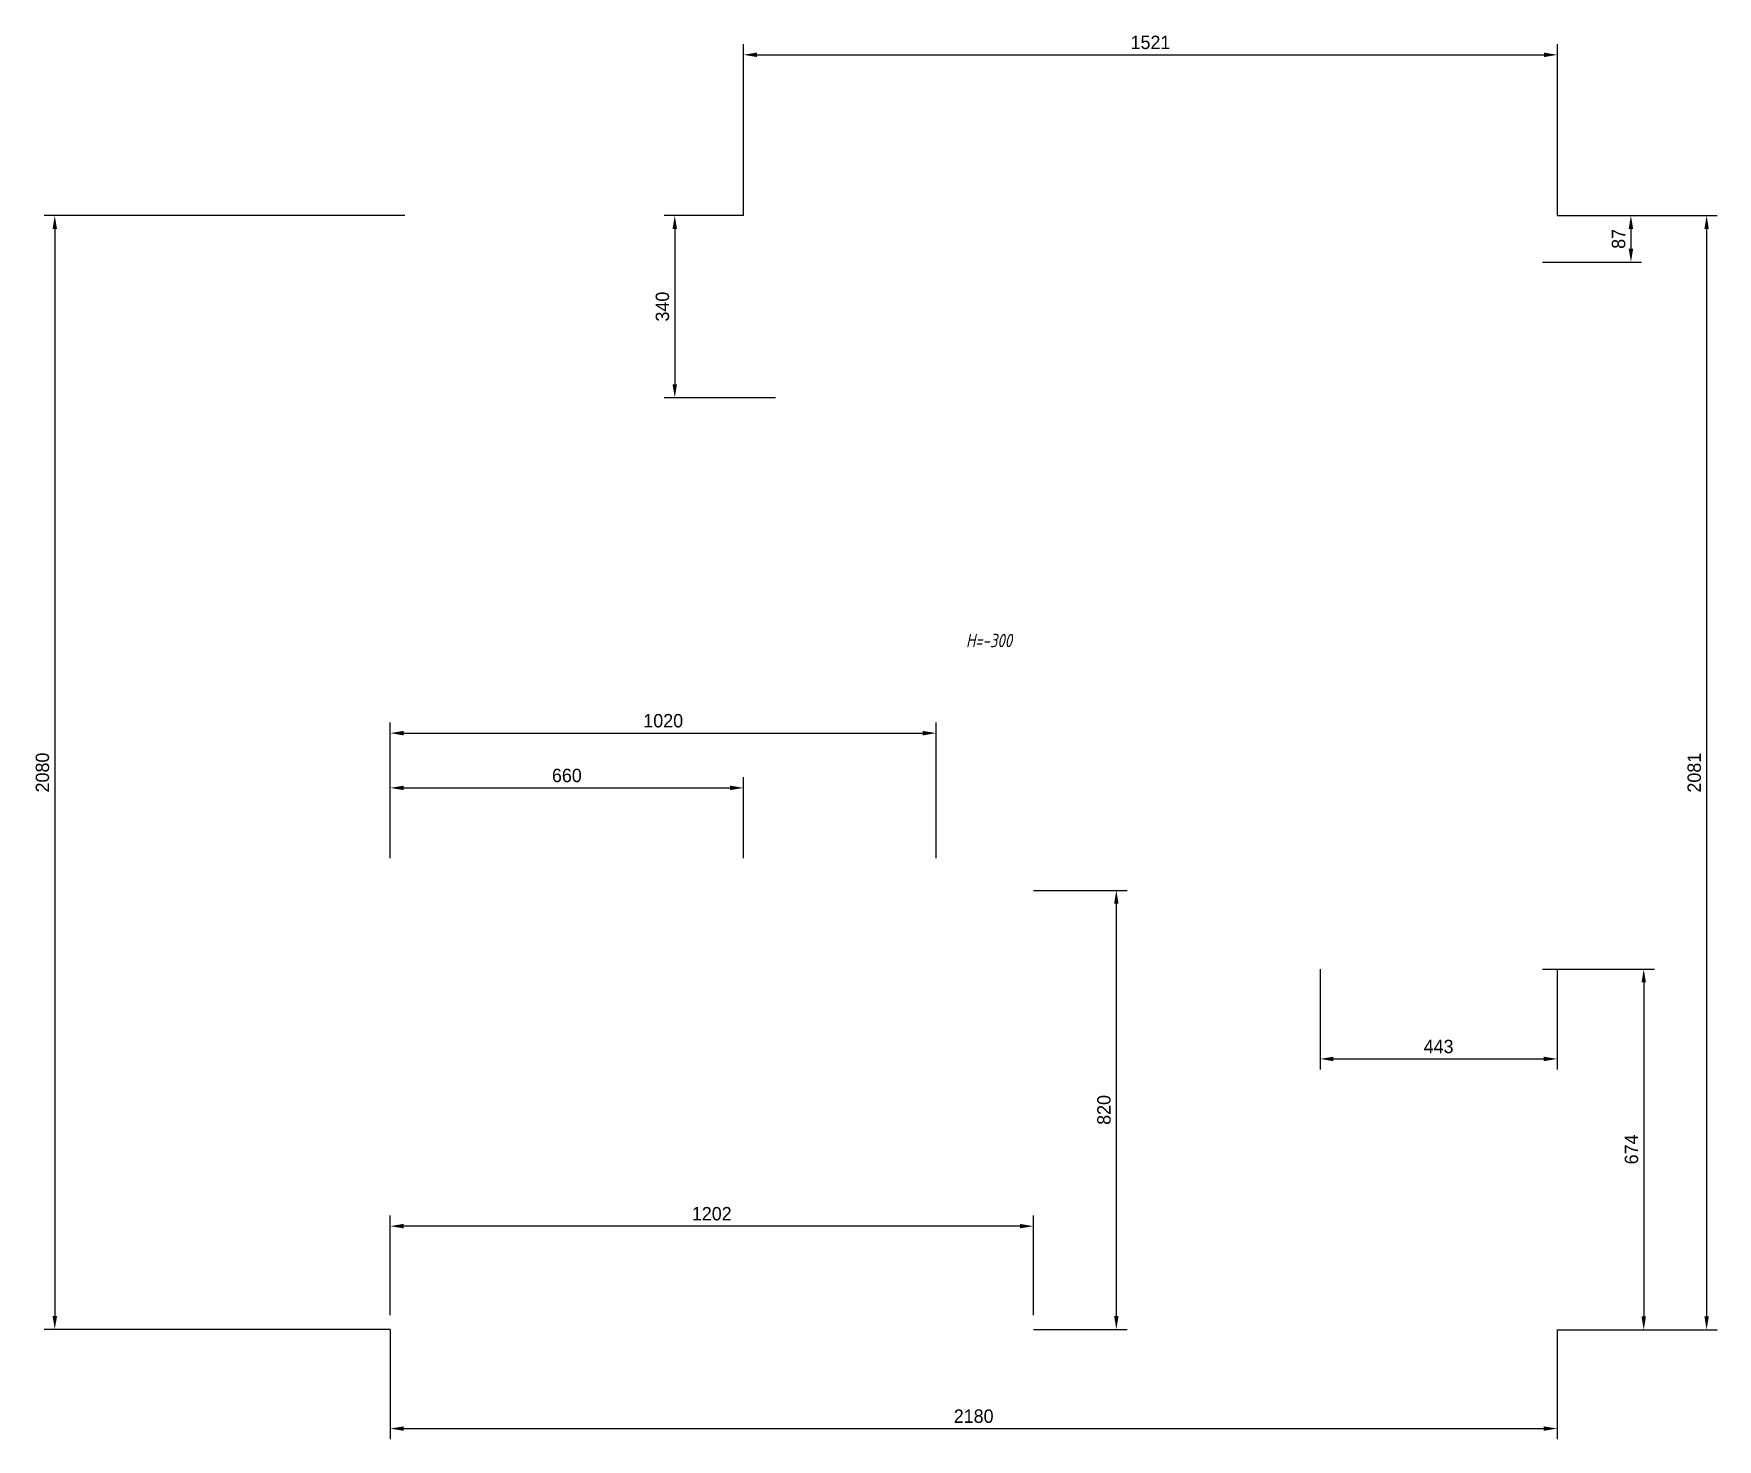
# Model space of a CAD drawing. Header units: millimetres. Extents: x -49629 to 4253, y -24660 to -10989.
# Drawn here: x -49629 to -46483, y -19876 to -17251 of the extents above; entities that cross this region are included whole.
import ezdxf
from ezdxf.enums import TextEntityAlignment as Align

# ---------------------------------------------------------------- set-up
doc = ezdxf.new("R2010")
doc.units = ezdxf.units.MM
doc.header["$PDMODE"] = 34
doc.header["$PDSIZE"] = 50
doc.layers.add('08 Размеры', color=7, linetype='Continuous')
doc.styles.get("Standard").update_dxf_attribs({"font": 'Ubuntu-R.ttf'})
doc.styles.add('ГОСТ-ISOCPEUR', font='isocpeui.ttf', dxfattribs={"width": 0.8})
doc.dimstyles.new('ISO-25', dxfattribs={"dimtxt": 2.5, "dimasz": 2.5, "dimexe": 1.25, "dimexo": 0.625, "dimtad": 1, "dimtxsty": 'Standard', "dimcen": 2.5, "dimadec": 0, "dimazin": 0, "dimtfac": 1, "dimtmove": 0, "dimatfit": 3, "dimfxl": 1, "dimarcsym": 0})

# ---------------------------------------------------------------- blocks, each defined once
blk = doc.blocks.new('*D618')
at = {"layer": '08 Размеры', "color": 0, "lineweight": -2}
for p, q in [((-48935.7, -17590.5), (-49609.4, -17590.5)), ((-49589.4, -17615.5), (-49589.4, -19645.5)), ((-48962.7, -19670.5), (-49609.4, -19670.5))]:
    blk.add_line(p, q, dxfattribs=at)
at = {"layer": '08 Размеры', "color": 0}
for points in [[(-49585.2, -17615.5), (-49593.5, -17615.5), (-49589.4, -17590.5)], [(-49593.5, -19645.5), (-49585.2, -19645.5), (-49589.4, -19670.5)]]:
    blk.add_solid(points, dxfattribs=at)
at = {"layer": 'Defpoints', "color": 0}
for p in [(-48935.7, -17590.5), (-49589.4, -19670.5), (-48962.7, -19670.5)]:
    blk.add_point(p, dxfattribs=at)
at = {"layer": '08 Размеры', "color": 0, "insert": (-49612.4, -18630.5), "char_height": 25, "attachment_point": 5, "rotation": 90}
blk.add_mtext('2080', dxfattribs=at)
blk = doc.blocks.new('*D619')
at = {"layer": '08 Размеры', "color": 0, "lineweight": -2}
for p, q in [((-48962.7, -19670.5), (-48962.7, -19875.6)), ((-46782.7, -19670.5), (-46782.7, -19875.6)), ((-48937.7, -19855.6), (-46807.7, -19855.6))]:
    blk.add_line(p, q, dxfattribs=at)
at = {"layer": '08 Размеры', "color": 0}
for points in [[(-48937.7, -19851.5), (-48937.7, -19859.8), (-48962.7, -19855.6)], [(-46807.7, -19859.8), (-46807.7, -19851.5), (-46782.7, -19855.6)]]:
    blk.add_solid(points, dxfattribs=at)
at = {"layer": 'Defpoints', "color": 0}
for p in [(-48962.7, -19670.5), (-46782.7, -19670.5), (-46782.7, -19855.6)]:
    blk.add_point(p, dxfattribs=at)
at = {"layer": '08 Размеры', "color": 0, "insert": (-47872.7, -19832.6), "char_height": 25, "attachment_point": 5}
blk.add_mtext('2180', dxfattribs=at)
blk = doc.blocks.new('*D620')
at = {"layer": '08 Размеры', "color": 0, "lineweight": -2}
for p, q in [((-46782.7, -17590.5), (-46483.4, -17590.5)), ((-46503.4, -17615.5), (-46503.4, -19646.1)), ((-46782.7, -19671.1), (-46483.4, -19671.1))]:
    blk.add_line(p, q, dxfattribs=at)
at = {"layer": '08 Размеры', "color": 0}
for points in [[(-46499.2, -17615.5), (-46507.5, -17615.5), (-46503.4, -17590.5)], [(-46507.5, -19646.1), (-46499.2, -19646.1), (-46503.4, -19671.1)]]:
    blk.add_solid(points, dxfattribs=at)
at = {"layer": 'Defpoints', "color": 0}
for p in [(-46782.7, -17590.5), (-46782.7, -19671.1), (-46503.4, -19671.1)]:
    blk.add_point(p, dxfattribs=at)
at = {"layer": '08 Размеры', "color": 0, "insert": (-46526.4, -18630.8), "char_height": 25, "attachment_point": 5, "rotation": 90}
blk.add_mtext('2081', dxfattribs=at)
blk = doc.blocks.new('*D621')
at = {"layer": '08 Размеры', "color": 0, "lineweight": -2}
for p, q in [((-48302.7, -17590.5), (-48302.7, -17270.3)), ((-48277.7, -17290.3), (-46807.1, -17290.3)), ((-46782.1, -17590.5), (-46782.1, -17270.3))]:
    blk.add_line(p, q, dxfattribs=at)
at = {"layer": '08 Размеры', "color": 0}
for points in [[(-48277.7, -17286.1), (-48277.7, -17294.4), (-48302.7, -17290.3)], [(-46807.1, -17294.4), (-46807.1, -17286.1), (-46782.1, -17290.3)]]:
    blk.add_solid(points, dxfattribs=at)
at = {"layer": 'Defpoints', "color": 0}
for p in [(-46782.1, -17290.3), (-48302.7, -17590.5), (-46782.1, -17590.5)]:
    blk.add_point(p, dxfattribs=at)
at = {"layer": '08 Размеры', "color": 0, "insert": (-47542.4, -17267.2), "char_height": 25, "attachment_point": 5}
blk.add_mtext('1521', dxfattribs=at)
blk = doc.blocks.new('*D625')
at = {"layer": '08 Размеры', "color": 0, "lineweight": -2}
for p, q in [((-48962.7, -19643.5), (-48962.7, -19457.6)), ((-47761.2, -19643.5), (-47761.2, -19457.6)), ((-47786.2, -19477.6), (-48937.7, -19477.6))]:
    blk.add_line(p, q, dxfattribs=at)
at = {"layer": '08 Размеры', "color": 0}
for points in [[(-48937.7, -19473.4), (-48937.7, -19481.7), (-48962.7, -19477.6)], [(-47786.2, -19481.7), (-47786.2, -19473.4), (-47761.2, -19477.6)]]:
    blk.add_solid(points, dxfattribs=at)
at = {"layer": 'Defpoints', "color": 0}
for p in [(-48962.7, -19477.6), (-48962.7, -19643.5), (-47761.2, -19643.5)]:
    blk.add_point(p, dxfattribs=at)
at = {"layer": '08 Размеры', "color": 0, "insert": (-48362, -19454.5), "char_height": 25, "attachment_point": 5}
blk.add_mtext('1202', dxfattribs=at)
blk = doc.blocks.new('*D626')
at = {"layer": '08 Размеры', "color": 0, "lineweight": -2}
for p, q in [((-47761.2, -18850.5), (-47586.2, -18850.5)), ((-47606.2, -18875.5), (-47606.2, -19645.5)), ((-47761.2, -19670.5), (-47586.2, -19670.5))]:
    blk.add_line(p, q, dxfattribs=at)
at = {"layer": '08 Размеры', "color": 0}
for points in [[(-47602, -18875.5), (-47610.3, -18875.5), (-47606.2, -18850.5)], [(-47610.3, -19645.5), (-47602, -19645.5), (-47606.2, -19670.5)]]:
    blk.add_solid(points, dxfattribs=at)
at = {"layer": 'Defpoints', "color": 0}
for p in [(-47761.2, -18850.5), (-47761.2, -19670.5), (-47606.2, -19670.5)]:
    blk.add_point(p, dxfattribs=at)
at = {"layer": '08 Размеры', "color": 0, "insert": (-47629.2, -19260.5), "char_height": 25, "attachment_point": 5, "rotation": 90}
blk.add_mtext('820', dxfattribs=at)
blk = doc.blocks.new('*D627')
at = {"layer": '08 Размеры', "color": 0, "lineweight": -2}
for p, q in [((-48962.7, -18790.5), (-48962.7, -18639.2)), ((-48302.7, -18790.5), (-48302.7, -18639.2)), ((-48937.7, -18659.2), (-48327.7, -18659.2))]:
    blk.add_line(p, q, dxfattribs=at)
at = {"layer": '08 Размеры', "color": 0}
for points in [[(-48937.7, -18655), (-48937.7, -18663.3), (-48962.7, -18659.2)], [(-48327.7, -18663.3), (-48327.7, -18655), (-48302.7, -18659.2)]]:
    blk.add_solid(points, dxfattribs=at)
at = {"layer": 'Defpoints', "color": 0}
for p in [(-48302.7, -18659.2), (-48962.7, -18790.5), (-48302.7, -18790.5)]:
    blk.add_point(p, dxfattribs=at)
at = {"layer": '08 Размеры', "color": 0, "insert": (-48632.7, -18636.1), "char_height": 25, "attachment_point": 5}
blk.add_mtext('660', dxfattribs=at)
blk = doc.blocks.new('*D628')
at = {"layer": '08 Размеры', "color": 0, "lineweight": -2}
for p, q in [((-48962.7, -18790.5), (-48962.7, -18536.9)), ((-48937.7, -18556.9), (-47967.7, -18556.9)), ((-47942.7, -18790.5), (-47942.7, -18536.9))]:
    blk.add_line(p, q, dxfattribs=at)
at = {"layer": '08 Размеры', "color": 0}
for points in [[(-48937.7, -18552.8), (-48937.7, -18561.1), (-48962.7, -18556.9)], [(-47967.7, -18561.1), (-47967.7, -18552.8), (-47942.7, -18556.9)]]:
    blk.add_solid(points, dxfattribs=at)
at = {"layer": 'Defpoints', "color": 0}
for p in [(-47942.7, -18556.9), (-48962.7, -18790.5), (-47942.7, -18790.5)]:
    blk.add_point(p, dxfattribs=at)
at = {"layer": '08 Размеры', "color": 0, "insert": (-48452.7, -18533.9), "char_height": 25, "attachment_point": 5}
blk.add_mtext('1020', dxfattribs=at)
blk = doc.blocks.new('*D629')
at = {"layer": '08 Размеры', "color": 0, "lineweight": -2}
for p, q in [((-48302.7, -17590.5), (-48451.1, -17590.5)), ((-48431.1, -17615.5), (-48431.1, -17905.5)), ((-48242.7, -17930.5), (-48451.1, -17930.5))]:
    blk.add_line(p, q, dxfattribs=at)
at = {"layer": '08 Размеры', "color": 0}
for points in [[(-48426.9, -17615.5), (-48435.2, -17615.5), (-48431.1, -17590.5)], [(-48435.2, -17905.5), (-48426.9, -17905.5), (-48431.1, -17930.5)]]:
    blk.add_solid(points, dxfattribs=at)
at = {"layer": 'Defpoints', "color": 0}
for p in [(-48302.7, -17590.5), (-48431.1, -17930.5), (-48242.7, -17930.5)]:
    blk.add_point(p, dxfattribs=at)
at = {"layer": '08 Размеры', "color": 0, "insert": (-48454.1, -17760.5), "char_height": 25, "attachment_point": 5, "rotation": 90}
blk.add_mtext('340', dxfattribs=at)
blk = doc.blocks.new('*D630')
at = {"layer": '08 Размеры', "color": 0, "lineweight": -2}
for p, q in [((-47225.5, -18997.5), (-47225.5, -19185.3)), ((-46782.7, -18997.5), (-46782.7, -19185.3)), ((-47200.5, -19165.3), (-46807.7, -19165.3))]:
    blk.add_line(p, q, dxfattribs=at)
at = {"layer": '08 Размеры', "color": 0}
for points in [[(-47200.5, -19161.1), (-47200.5, -19169.5), (-47225.5, -19165.3)], [(-46807.7, -19169.5), (-46807.7, -19161.1), (-46782.7, -19165.3)]]:
    blk.add_solid(points, dxfattribs=at)
at = {"layer": 'Defpoints', "color": 0}
for p in [(-47225.5, -18997.5), (-46782.7, -18997.5), (-46782.7, -19165.3)]:
    blk.add_point(p, dxfattribs=at)
at = {"layer": '08 Размеры', "color": 0, "insert": (-47004.1, -19142.3), "char_height": 25, "attachment_point": 5}
blk.add_mtext('443', dxfattribs=at)
blk = doc.blocks.new('*D631')
at = {"layer": '08 Размеры', "color": 0, "lineweight": -2}
for p, q in [((-46809.7, -18997.5), (-46600.8, -18997.5)), ((-46620.8, -19022.5), (-46620.8, -19646.1)), ((-46782.7, -19671.1), (-46600.8, -19671.1))]:
    blk.add_line(p, q, dxfattribs=at)
at = {"layer": '08 Размеры', "color": 0}
for points in [[(-46616.7, -19022.5), (-46625, -19022.5), (-46620.8, -18997.5)], [(-46625, -19646.1), (-46616.7, -19646.1), (-46620.8, -19671.1)]]:
    blk.add_solid(points, dxfattribs=at)
at = {"layer": 'Defpoints', "color": 0}
for p in [(-46809.7, -18997.5), (-46782.7, -19671.1), (-46620.8, -19671.1)]:
    blk.add_point(p, dxfattribs=at)
at = {"layer": '08 Размеры', "color": 0, "insert": (-46643.7, -19334.3), "char_height": 25, "attachment_point": 5, "rotation": 90}
blk.add_mtext('674', dxfattribs=at)
blk = doc.blocks.new('*D632')
at = {"layer": '08 Размеры', "color": 0, "lineweight": -2}
for p, q in [((-46782.7, -17590.5), (-46624.8, -17590.5)), ((-46644.8, -17615.5), (-46644.8, -17652.5)), ((-46809.7, -17677.5), (-46624.8, -17677.5))]:
    blk.add_line(p, q, dxfattribs=at)
at = {"layer": '08 Размеры', "color": 0}
for points in [[(-46640.6, -17615.5), (-46649, -17615.5), (-46644.8, -17590.5)], [(-46649, -17652.5), (-46640.6, -17652.5), (-46644.8, -17677.5)]]:
    blk.add_solid(points, dxfattribs=at)
at = {"layer": 'Defpoints', "color": 0}
for p in [(-46782.7, -17590.5), (-46809.7, -17677.5), (-46644.8, -17677.5)]:
    blk.add_point(p, dxfattribs=at)
at = {"layer": '08 Размеры', "color": 0, "insert": (-46667.8, -17634), "char_height": 25, "attachment_point": 5, "rotation": 90}
blk.add_mtext('87', dxfattribs=at)

msp = doc.modelspace()

# ---------------------------------------------------------------- texts
at = {"layer": '08 Размеры', "style": 'ГОСТ-ISOCPEUR', "width": 0.8}
msp.add_text('H=-300', height=25, dxfattribs=at).set_placement((-47843.9, -18384), align=Align.MIDDLE)

# ---------------------------------------------------------------- dimensions: what is measured, and where the dimension line sits
at = {"layer": '08 Размеры', "color": 5}
for base, p1, p2, picture, middle in [((-46782.1, -17290.3), (-48302.7, -17590.5), (-46782.1, -17590.5), '*D621', (-47542.4, -17267.2)), ((-46782.7, -19855.6), (-48962.7, -19670.5), (-46782.7, -19670.5), '*D619', (-47872.7, -19832.6))]:
    dim = msp.add_linear_dim(base=base, p1=p1, p2=p2, dimstyle='ISO-25', override={"dimtxt": 25, "dimasz": 25, "dimexe": 20, "dimexo": 0, "dimgap": 10, "dimdec": 0}, dxfattribs=at)
    dim.commit()
    dim.dimension.update_dxf_attribs({"geometry": picture, "text_midpoint": middle})
dim = msp.add_linear_dim(base=(-49589.4, -19670.5), p1=(-48935.7, -17590.5), p2=(-48962.7, -19670.5), angle=90, dimstyle='ISO-25', override={"dimtxt": 25, "dimasz": 25, "dimexe": 20, "dimexo": 0, "dimgap": 10, "dimdec": 0}, dxfattribs=at)
dim.commit()
dim.dimension.update_dxf_attribs({"geometry": '*D618', "text_midpoint": (-49612.4, -18630.5)})
at = {"layer": '08 Размеры'}
for base, p1, p2, picture, middle in [((-48431.1, -17930.5), (-48302.7, -17590.5), (-48242.7, -17930.5), '*D629', (-48454.1, -17760.5)), ((-46644.8, -17677.5), (-46782.7, -17590.5), (-46809.7, -17677.5), '*D632', (-46667.8, -17634)), ((-47606.2, -19670.5), (-47761.2, -18850.5), (-47761.2, -19670.5), '*D626', (-47629.2, -19260.5))]:
    dim = msp.add_linear_dim(base=base, p1=p1, p2=p2, angle=90, dimstyle='ISO-25', override={"dimtxt": 25, "dimasz": 25, "dimexe": 20, "dimexo": 0, "dimgap": 10, "dimdec": 0}, dxfattribs=at)
    dim.commit()
    dim.dimension.update_dxf_attribs({"geometry": picture, "text_midpoint": middle})
at = {"layer": '08 Размеры', "color": 5}
dim = msp.add_linear_dim(base=(-46503.4, -19671.1), p1=(-46782.7, -17590.5), p2=(-46782.7, -19671.1), angle=90, dimstyle='ISO-25', override={"dimtxt": 25, "dimasz": 25, "dimexe": 20, "dimexo": 0, "dimgap": 10, "dimdec": 0}, dxfattribs=at)
dim.commit()
dim.dimension.update_dxf_attribs({"geometry": '*D620', "text_midpoint": (-46503.4, -18630.8), "dimtype": 160})
at = {"layer": '08 Размеры'}
for base, p1, p2, picture, middle in [((-47942.7, -18556.9), (-48962.7, -18790.5), (-47942.7, -18790.5), '*D628', (-48452.7, -18533.9)), ((-48302.7, -18659.2), (-48962.7, -18790.5), (-48302.7, -18790.5), '*D627', (-48632.7, -18636.1)), ((-46782.7, -19165.3), (-47225.5, -18997.5), (-46782.7, -18997.5), '*D630', (-47004.1, -19142.3)), ((-48962.7447, -19477.5726), (-47761.23, -19643.4979), (-48962.7447, -19643.4979), '*D625', (-48361.9874, -19454.5135))]:
    dim = msp.add_linear_dim(base=base, p1=p1, p2=p2, dimstyle='ISO-25', override={"dimtxt": 25, "dimasz": 25, "dimexe": 20, "dimexo": 0, "dimgap": 10, "dimdec": 0}, dxfattribs=at)
    dim.commit()
    dim.dimension.update_dxf_attribs({"geometry": picture, "text_midpoint": middle})
dim = msp.add_linear_dim(base=(-46620.8, -19671.1), p1=(-46809.7, -18997.5), p2=(-46782.7, -19671.1), angle=90, dimstyle='ISO-25', override={"dimtxt": 25, "dimasz": 25, "dimexe": 20, "dimexo": 0, "dimgap": 10, "dimdec": 0}, dxfattribs=at)
dim.commit()
dim.dimension.update_dxf_attribs({"geometry": '*D631', "text_midpoint": (-46620.8, -19334.3), "dimtype": 160})

doc.saveas('drawing.dxf')
